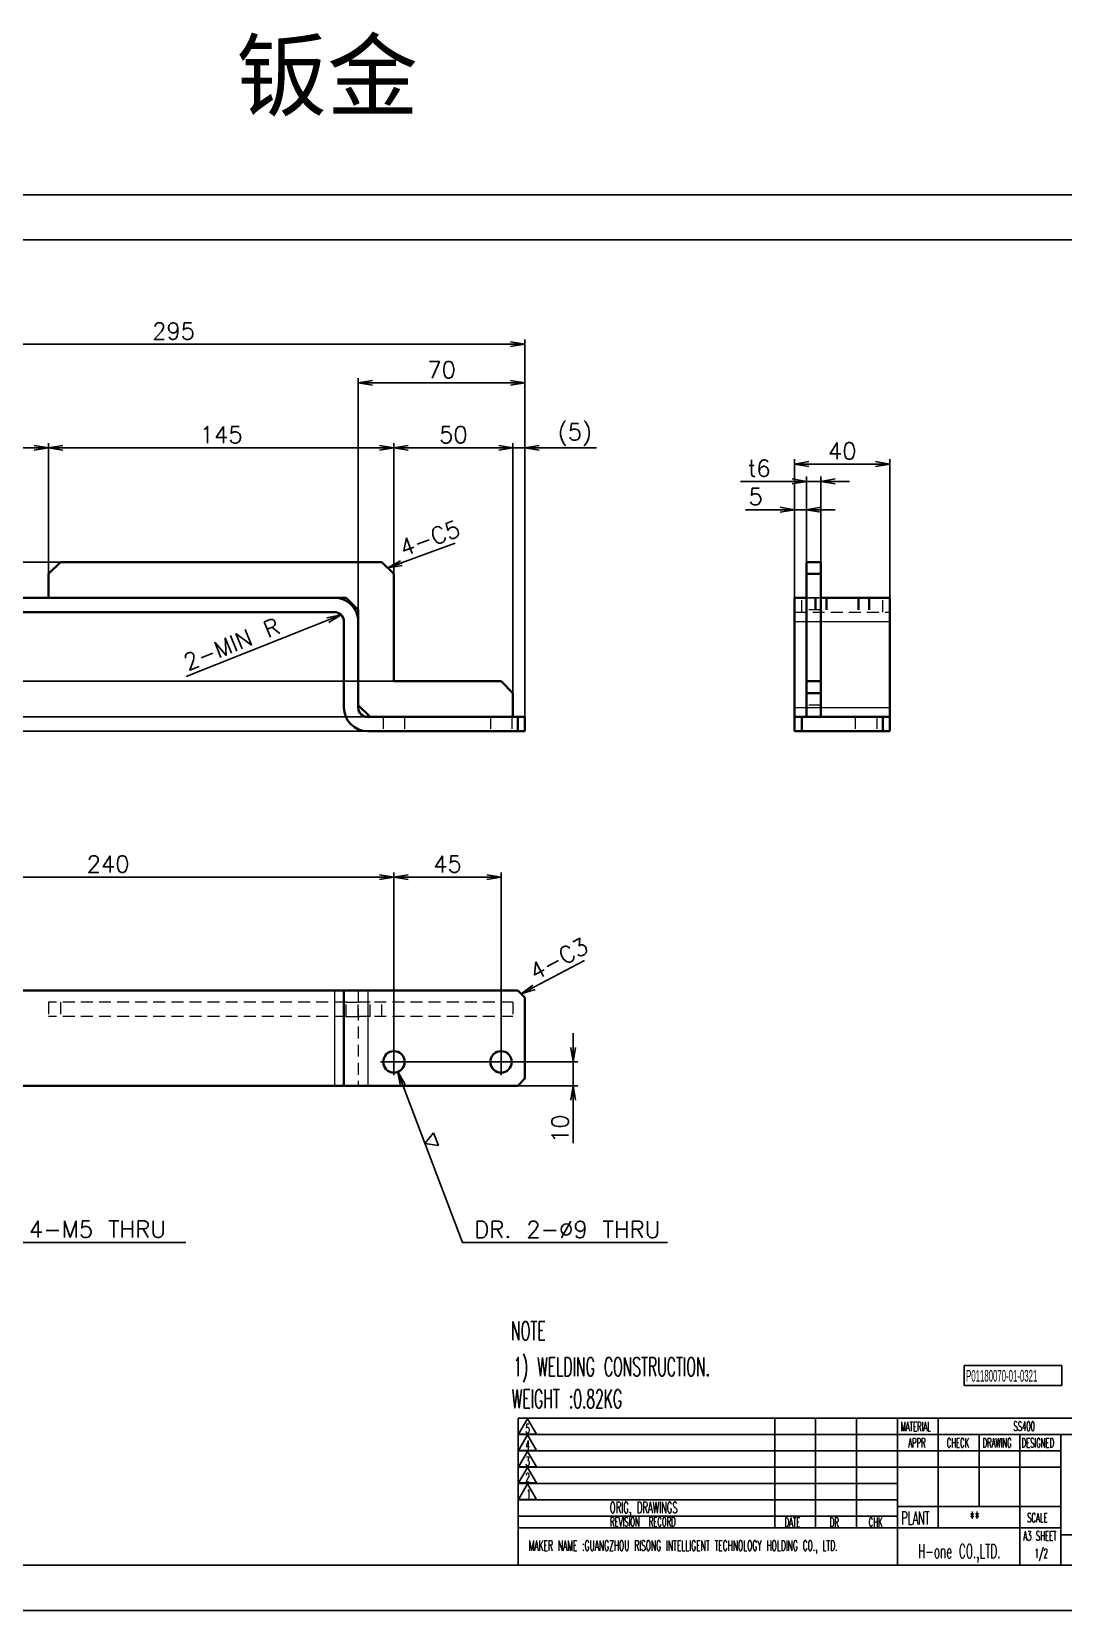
# Model space of a CAD drawing. Header units: inches. Extents: x 21 to 8642, y -3779 to 1599.
# Drawn here: x 2977 to 3410, y -2633 to -1970 of the extents above; entities that cross this region are included whole.
import ezdxf

# ---------------------------------------------------------------- set-up
doc = ezdxf.new("R2010")
doc.units = ezdxf.units.IN
doc.header["$MEASUREMENT"] = 0
doc.linetypes.add('CENTER-HOKUTO', pattern=[23, 20, -1, 1, -1])
doc.linetypes.add('HIDDEN-HOKUTO', pattern=[3.8, 2.5, -1.3])
doc.layers.add('AM_HID', color=1, linetype='HIDDEN-HOKUTO', lineweight=25)
doc.layers.add('title_frame', color=7, linetype='Continuous')
doc.layers.add('word_dim', color=253, linetype='Continuous')
doc.styles.add('MX_NOTE_STANDARD', font='txt.shx', dxfattribs={"bigfont": 'bigfont.shx'})
doc.styles.get("Standard").update_dxf_attribs({"font": 'txt', "bigfont": 'gbcbig.shx'})
doc.dimstyles.new('STANDARD1-2', dxfattribs={"dimscale": 2, "dimtxt": 3.5, "dimasz": 3, "dimexe": 1, "dimexo": 0, "dimgap": 1, "dimtad": 3, "dimdsep": 46, "dimtxsty": 'Standard', "dimblk1": 'OPEN', "dimblk2": 'OPEN', "dimsah": 1, "dimcen": 0, "dimclrd": 256, "dimclre": 256, "dimclrt": 3, "dimadec": 0, "dimazin": 0, "dimtfac": 1, "dimtmove": 0, "dimatfit": 3, "dimldrblk": 'OPEN', "dimfxl": 0, "dimtolj": 1, "dimtzin": 0, "dimarcsym": 0})
doc.dimstyles.new('STANDARD1-2$3', dxfattribs={"dimscale": 2, "dimtxt": 3.5, "dimasz": 3, "dimexe": 1, "dimexo": 0, "dimgap": 1, "dimtad": 3, "dimtoh": 1, "dimdsep": 46, "dimtxsty": 'Standard', "dimblk1": 'OPEN', "dimblk2": 'OPEN', "dimsah": 1, "dimcen": 0, "dimclrd": 256, "dimclre": 256, "dimclrt": 3, "dimadec": 0, "dimazin": 0, "dimtfac": 1, "dimtofl": 0, "dimtmove": 0, "dimatfit": 3, "dimldrblk": 'OPEN', "dimfxl": 0, "dimtolj": 1, "dimtzin": 0, "dimarcsym": 0})

# ---------------------------------------------------------------- blocks, each defined once
blk = doc.blocks.new('_Open')
at = {"color": 0, "lineweight": -2}
for p, q in [((-1, 0.17), (0, 0)), ((-1, -0.17), (0, 0)), ((0, 0), (-1, 0))]:
    blk.add_line(p, q, dxfattribs=at)
blk = doc.blocks.new('*D640')
at = {"layer": 'DEFPOINTS', "color": 0, "linetype": 'Continuous'}
for p in [(3128.84, -2145.11), (2983.84, -2198.04), (3128.84, -2198.04)]:
    blk.add_point(p, dxfattribs=at)
at = {"layer": 'word_dim', "linetype": 'Continuous', "lineweight": -2}
for p, q in [((2983.84, -2198.04), (2983.84, -2143.11)), ((2989.84, -2145.11), (3122.84, -2145.11)), ((3128.84, -2198.04), (3128.84, -2143.11))]:
    blk.add_line(p, q, dxfattribs=at)
at = {"layer": 'word_dim', "linetype": 'Continuous', "lineweight": -2, "xscale": 6, "yscale": 6, "zscale": 6, "rotation": 180}
blk.add_blockref('_Open', (2983.84, -2145.11), dxfattribs=at)
at = {"layer": 'word_dim', "linetype": 'Continuous', "lineweight": -2, "xscale": 6, "yscale": 6, "zscale": 6}
blk.add_blockref('_Open', (3128.84, -2145.11), dxfattribs=at)
at = {"layer": 'word_dim', "color": 3, "linetype": 'Continuous', "insert": (3056.34, -2139.61), "char_height": 7, "attachment_point": 5}
blk.add_mtext('\\A1;145', dxfattribs=at)
blk = doc.blocks.new('*D641')
at = {"layer": 'DEFPOINTS', "color": 0, "linetype": 'Continuous'}
for p in [(3113.84, -2117.85), (3113.84, -2218.04), (3183.84, -2264.04)]:
    blk.add_point(p, dxfattribs=at)
at = {"layer": 'word_dim', "linetype": 'Continuous', "lineweight": -2}
for p, q in [((3113.84, -2218.04), (3113.84, -2115.85)), ((3177.84, -2117.85), (3119.84, -2117.85)), ((3183.84, -2264.04), (3183.84, -2115.85))]:
    blk.add_line(p, q, dxfattribs=at)
at = {"layer": 'word_dim', "linetype": 'Continuous', "lineweight": -2, "xscale": 6, "yscale": 6, "zscale": 6, "rotation": 180}
blk.add_blockref('_Open', (3113.84, -2117.85), dxfattribs=at)
at = {"layer": 'word_dim', "linetype": 'Continuous', "lineweight": -2, "xscale": 6, "yscale": 6, "zscale": 6}
blk.add_blockref('_Open', (3183.84, -2117.85), dxfattribs=at)
at = {"layer": 'word_dim', "color": 3, "linetype": 'Continuous', "insert": (3148.84, -2112.35), "char_height": 7, "attachment_point": 5}
blk.add_mtext('\\A1;70', dxfattribs=at)
blk = doc.blocks.new('*D642')
at = {"layer": 'DEFPOINTS', "color": 0, "linetype": 'Continuous'}
for p in [(2818.54, -2208.04), (2888.84, -2208.04), (3183.84, -2264.04)]:
    blk.add_point(p, dxfattribs=at)
at = {"layer": 'word_dim', "linetype": 'Continuous', "lineweight": -2}
for p, q in [((2888.84, -2208.04), (2816.54, -2208.04)), ((2818.54, -2258.04), (2818.54, -2214.04)), ((3183.84, -2264.04), (2816.54, -2264.04))]:
    blk.add_line(p, q, dxfattribs=at)
at = {"layer": 'word_dim', "linetype": 'Continuous', "lineweight": -2, "xscale": 6, "yscale": 6, "zscale": 6}
for p, rotation in [((2818.54, -2208.04), 90), ((2818.54, -2264.04), 270)]:
    blk.add_blockref('_Open', p, dxfattribs=dict(at, rotation=rotation))
at = {"layer": 'word_dim', "color": 3, "linetype": 'Continuous', "insert": (2813.04, -2236.04), "char_height": 7, "attachment_point": 5, "rotation": 90}
blk.add_mtext('\\A1;56', dxfattribs=at)
blk = doc.blocks.new('*D643')
at = {"layer": 'DEFPOINTS', "color": 0, "linetype": 'Continuous'}
for p in [(3178.84, -2145.11), (3128.84, -2243.04), (3178.84, -2248.04)]:
    blk.add_point(p, dxfattribs=at)
at = {"layer": 'word_dim', "linetype": 'Continuous', "lineweight": -2}
for p, q in [((3128.84, -2243.04), (3128.84, -2143.11)), ((3134.84, -2145.11), (3172.84, -2145.11)), ((3178.84, -2248.04), (3178.84, -2143.11))]:
    blk.add_line(p, q, dxfattribs=at)
at = {"layer": 'word_dim', "linetype": 'Continuous', "lineweight": -2, "xscale": 6, "yscale": 6, "zscale": 6, "rotation": 180}
blk.add_blockref('_Open', (3128.84, -2145.11), dxfattribs=at)
at = {"layer": 'word_dim', "linetype": 'Continuous', "lineweight": -2, "xscale": 6, "yscale": 6, "zscale": 6}
blk.add_blockref('_Open', (3178.84, -2145.11), dxfattribs=at)
at = {"layer": 'word_dim', "color": 3, "linetype": 'Continuous', "insert": (3153.84, -2139.61), "char_height": 7, "attachment_point": 5}
blk.add_mtext('\\A1;50', dxfattribs=at)
blk = doc.blocks.new('*D644')
at = {"layer": 'DEFPOINTS', "color": 0, "linetype": 'Continuous'}
for p in [(2988.84, -2193.04), (2818.54, -2208.04), (2983.84, -2208.04)]:
    blk.add_point(p, dxfattribs=at)
at = {"layer": 'word_dim', "linetype": 'Continuous', "lineweight": -2}
for p, q in [((2818.54, -2187.04), (2818.54, -2181.04)), ((2988.84, -2193.04), (2816.54, -2193.04)), ((2818.54, -2193.04), (2818.54, -2208.04)), ((2983.84, -2208.04), (2816.54, -2208.04)), ((2818.54, -2214.04), (2818.54, -2220.04))]:
    blk.add_line(p, q, dxfattribs=at)
at = {"layer": 'word_dim', "linetype": 'Continuous', "lineweight": -2, "xscale": 6, "yscale": 6, "zscale": 6}
for p, rotation in [((2818.54, -2193.04), 270), ((2818.54, -2208.04), 90)]:
    blk.add_blockref('_Open', p, dxfattribs=dict(at, rotation=rotation))
at = {"layer": 'word_dim', "color": 3, "linetype": 'Continuous', "insert": (2813.04, -2200.54), "char_height": 7, "attachment_point": 5, "rotation": 90}
blk.add_mtext('\\A1;15', dxfattribs=at)
blk = doc.blocks.new('*D645')
at = {"layer": 'DEFPOINTS', "color": 0, "linetype": 'Continuous'}
for p in [(2835.98, -2193.04), (3123.84, -2193.04), (3128.84, -2243.04)]:
    blk.add_point(p, dxfattribs=at)
at = {"layer": 'word_dim', "linetype": 'Continuous', "lineweight": -2}
for p, q in [((3123.84, -2193.04), (2833.98, -2193.04)), ((2835.98, -2237.04), (2835.98, -2199.04)), ((3128.84, -2243.04), (2833.98, -2243.04))]:
    blk.add_line(p, q, dxfattribs=at)
at = {"layer": 'word_dim', "linetype": 'Continuous', "lineweight": -2, "xscale": 6, "yscale": 6, "zscale": 6}
for p, rotation in [((2835.98, -2193.04), 90), ((2835.98, -2243.04), 270)]:
    blk.add_blockref('_Open', p, dxfattribs=dict(at, rotation=rotation))
at = {"layer": 'word_dim', "color": 3, "linetype": 'Continuous', "insert": (2830.48, -2218.04), "char_height": 7, "attachment_point": 5, "rotation": 90}
blk.add_mtext('\\A1;50', dxfattribs=at)
blk = doc.blocks.new('*D646')
at = {"layer": 'DEFPOINTS', "color": 0, "linetype": 'Continuous'}
for p in [(3128.84, -2243.04), (2835.98, -2258.04), (3178.84, -2258.04)]:
    blk.add_point(p, dxfattribs=at)
at = {"layer": 'word_dim', "linetype": 'Continuous', "lineweight": -2}
for p, q in [((2835.98, -2237.04), (2835.98, -2231.04)), ((3128.84, -2243.04), (2833.98, -2243.04)), ((2835.98, -2243.04), (2835.98, -2258.04)), ((3178.84, -2258.04), (2833.98, -2258.04)), ((2835.98, -2264.04), (2835.98, -2270.04))]:
    blk.add_line(p, q, dxfattribs=at)
at = {"layer": 'word_dim', "linetype": 'Continuous', "lineweight": -2, "xscale": 6, "yscale": 6, "zscale": 6}
for p, rotation in [((2835.98, -2243.04), 270), ((2835.98, -2258.04), 90)]:
    blk.add_blockref('_Open', p, dxfattribs=dict(at, rotation=rotation))
at = {"layer": 'word_dim', "color": 3, "linetype": 'Continuous', "insert": (2830.48, -2250.54), "char_height": 7, "attachment_point": 5, "rotation": 90}
blk.add_mtext('\\A1;15', dxfattribs=at)
blk = doc.blocks.new('*D648')
at = {"layer": 'DEFPOINTS', "color": 0, "linetype": 'Continuous'}
for p in [(2983.84, -2145.11), (2888.84, -2208.04), (2983.84, -2208.04)]:
    blk.add_point(p, dxfattribs=at)
at = {"layer": 'word_dim', "linetype": 'Continuous', "lineweight": -2}
for p, q in [((2888.84, -2208.04), (2888.84, -2143.11)), ((2894.84, -2145.11), (2977.84, -2145.11)), ((2983.84, -2208.04), (2983.84, -2143.11))]:
    blk.add_line(p, q, dxfattribs=at)
at = {"layer": 'word_dim', "linetype": 'Continuous', "lineweight": -2, "xscale": 6, "yscale": 6, "zscale": 6, "rotation": 180}
blk.add_blockref('_Open', (2888.84, -2145.11), dxfattribs=at)
at = {"layer": 'word_dim', "linetype": 'Continuous', "lineweight": -2, "xscale": 6, "yscale": 6, "zscale": 6}
blk.add_blockref('_Open', (2983.84, -2145.11), dxfattribs=at)
at = {"layer": 'word_dim', "color": 3, "linetype": 'Continuous', "insert": (2936.34, -2139.61), "char_height": 7, "attachment_point": 5}
blk.add_mtext('\\A1;95', dxfattribs=at)
blk = doc.blocks.new('*D649')
at = {"layer": 'DEFPOINTS', "color": 0, "linetype": 'Continuous'}
for p in [(3183.84, -2145.11), (3178.84, -2248.04), (3183.84, -2258.04)]:
    blk.add_point(p, dxfattribs=at)
at = {"layer": 'word_dim', "linetype": 'Continuous', "lineweight": -2}
for p, q in [((3172.84, -2145.11), (3166.84, -2145.11)), ((3178.84, -2248.04), (3178.84, -2143.11)), ((3178.84, -2145.11), (3183.84, -2145.11)), ((3183.84, -2258.04), (3183.84, -2143.11)), ((3189.84, -2145.11), (3213.84, -2145.11))]:
    blk.add_line(p, q, dxfattribs=at)
at = {"layer": 'word_dim', "linetype": 'Continuous', "lineweight": -2, "xscale": 6, "yscale": 6, "zscale": 6}
blk.add_blockref('_Open', (3178.84, -2145.11), dxfattribs=at)
at = {"layer": 'word_dim', "linetype": 'Continuous', "lineweight": -2, "xscale": 6, "yscale": 6, "zscale": 6, "rotation": 180}
blk.add_blockref('_Open', (3183.84, -2145.11), dxfattribs=at)
at = {"layer": 'word_dim', "color": 3, "linetype": 'Continuous', "insert": (3204.84, -2139.61), "char_height": 7, "attachment_point": 5}
blk.add_mtext('\\A1;(5)', dxfattribs=at)
blk = doc.blocks.new('*D650')
at = {"layer": 'DEFPOINTS', "color": 0, "linetype": 'Continuous'}
for p in [(3337.06, -2151.95), (3297.06, -2208.04), (3337.06, -2208.04)]:
    blk.add_point(p, dxfattribs=at)
at = {"layer": 'word_dim', "linetype": 'Continuous', "lineweight": -2}
for p, q in [((3297.06, -2208.04), (3297.06, -2149.95)), ((3303.06, -2151.95), (3331.06, -2151.95)), ((3337.06, -2208.04), (3337.06, -2149.95))]:
    blk.add_line(p, q, dxfattribs=at)
at = {"layer": 'word_dim', "linetype": 'Continuous', "lineweight": -2, "xscale": 6, "yscale": 6, "zscale": 6, "rotation": 180}
blk.add_blockref('_Open', (3297.06, -2151.95), dxfattribs=at)
at = {"layer": 'word_dim', "linetype": 'Continuous', "lineweight": -2, "xscale": 6, "yscale": 6, "zscale": 6}
blk.add_blockref('_Open', (3337.06, -2151.95), dxfattribs=at)
at = {"layer": 'word_dim', "color": 3, "linetype": 'Continuous', "insert": (3317.06, -2146.45), "char_height": 7, "attachment_point": 5}
blk.add_mtext('\\A1;40', dxfattribs=at)
blk = doc.blocks.new('*D651')
at = {"layer": 'DEFPOINTS', "color": 0, "linetype": 'Continuous'}
for p in [(3302.06, -2171.1), (3302.06, -2193.04), (3297.06, -2208.04)]:
    blk.add_point(p, dxfattribs=at)
at = {"layer": 'word_dim', "linetype": 'Continuous', "lineweight": -2}
for p, q in [((3291.06, -2171.1), (3276.4, -2171.1)), ((3297.06, -2208.04), (3297.06, -2169.1)), ((3302.06, -2171.1), (3297.06, -2171.1)), ((3302.06, -2193.04), (3302.06, -2169.1)), ((3308.06, -2171.1), (3314.06, -2171.1))]:
    blk.add_line(p, q, dxfattribs=at)
at = {"layer": 'word_dim', "linetype": 'Continuous', "lineweight": -2, "xscale": 6, "yscale": 6, "zscale": 6}
blk.add_blockref('_Open', (3297.06, -2171.1), dxfattribs=at)
at = {"layer": 'word_dim', "linetype": 'Continuous', "lineweight": -2, "xscale": 6, "yscale": 6, "zscale": 6, "rotation": 180}
blk.add_blockref('_Open', (3302.06, -2171.1), dxfattribs=at)
at = {"layer": 'word_dim', "color": 3, "linetype": 'Continuous', "insert": (3280.73, -2165.6), "char_height": 7, "attachment_point": 5}
blk.add_mtext('\\A1;5', dxfattribs=at)
blk = doc.blocks.new('*D652')
at = {"layer": 'DEFPOINTS', "color": 0, "linetype": 'Continuous'}
for p in [(3308.06, -2159.21), (3302.06, -2193.04), (3308.06, -2193.04)]:
    blk.add_point(p, dxfattribs=at)
at = {"layer": 'word_dim', "linetype": 'Continuous', "lineweight": -2}
for p, q in [((3296.06, -2159.21), (3274.4, -2159.21)), ((3302.06, -2193.04), (3302.06, -2157.21)), ((3308.06, -2159.21), (3302.06, -2159.21)), ((3308.06, -2193.04), (3308.06, -2157.21)), ((3314.06, -2159.21), (3320.06, -2159.21))]:
    blk.add_line(p, q, dxfattribs=at)
at = {"layer": 'word_dim', "linetype": 'Continuous', "lineweight": -2, "xscale": 6, "yscale": 6, "zscale": 6}
blk.add_blockref('_Open', (3302.06, -2159.21), dxfattribs=at)
at = {"layer": 'word_dim', "linetype": 'Continuous', "lineweight": -2, "xscale": 6, "yscale": 6, "zscale": 6, "rotation": 180}
blk.add_blockref('_Open', (3308.06, -2159.21), dxfattribs=at)
at = {"layer": 'word_dim', "color": 3, "linetype": 'Continuous', "insert": (3282.23, -2153.71), "char_height": 7, "attachment_point": 5}
blk.add_mtext('\\A1;t6', dxfattribs=at)
blk = doc.blocks.new('*D657')
at = {"layer": 'DEFPOINTS', "color": 0, "linetype": 'Continuous'}
for p in [(3128.84, -2325.26), (2888.84, -2375.76), (3128.84, -2397.13)]:
    blk.add_point(p, dxfattribs=at)
at = {"layer": 'word_dim', "linetype": 'Continuous', "lineweight": -2}
for p, q in [((2888.84, -2375.76), (2888.84, -2323.26)), ((3128.84, -2397.13), (3128.84, -2323.26)), ((2894.84, -2325.26), (3122.84, -2325.26))]:
    blk.add_line(p, q, dxfattribs=at)
at = {"layer": 'word_dim', "linetype": 'Continuous', "lineweight": -2, "xscale": 6, "yscale": 6, "zscale": 6, "rotation": 180}
blk.add_blockref('_Open', (2888.84, -2325.26), dxfattribs=at)
at = {"layer": 'word_dim', "linetype": 'Continuous', "lineweight": -2, "xscale": 6, "yscale": 6, "zscale": 6}
blk.add_blockref('_Open', (3128.84, -2325.26), dxfattribs=at)
at = {"layer": 'word_dim', "color": 3, "linetype": 'Continuous', "insert": (3008.84, -2319.76), "char_height": 7, "attachment_point": 5}
blk.add_mtext('\\A1;240', dxfattribs=at)
blk = doc.blocks.new('*D658')
at = {"layer": 'DEFPOINTS', "color": 0, "linetype": 'Continuous'}
for p in [(3173.84, -2325.26), (3128.84, -2395.99), (3173.84, -2397.13)]:
    blk.add_point(p, dxfattribs=at)
at = {"layer": 'word_dim', "linetype": 'Continuous', "lineweight": -2}
for p, q in [((3128.84, -2395.99), (3128.84, -2323.26)), ((3173.84, -2397.13), (3173.84, -2323.26)), ((3134.84, -2325.26), (3167.84, -2325.26))]:
    blk.add_line(p, q, dxfattribs=at)
at = {"layer": 'word_dim', "linetype": 'Continuous', "lineweight": -2, "xscale": 6, "yscale": 6, "zscale": 6, "rotation": 180}
blk.add_blockref('_Open', (3128.84, -2325.26), dxfattribs=at)
at = {"layer": 'word_dim', "linetype": 'Continuous', "lineweight": -2, "xscale": 6, "yscale": 6, "zscale": 6}
blk.add_blockref('_Open', (3173.84, -2325.26), dxfattribs=at)
at = {"layer": 'word_dim', "color": 3, "linetype": 'Continuous', "insert": (3151.34, -2319.76), "char_height": 7, "attachment_point": 5}
blk.add_mtext('\\A1;45', dxfattribs=at)
blk = doc.blocks.new('*D659')
at = {"layer": 'DEFPOINTS', "color": 0, "linetype": 'Continuous'}
for p in [(3134.46, -2402.76), (3173.84, -2412.76), (3204.08, -2412.76)]:
    blk.add_point(p, dxfattribs=at)
at = {"layer": 'word_dim', "linetype": 'Continuous', "lineweight": -2}
for p, q in [((3204.08, -2396.76), (3204.08, -2390.76)), ((3134.46, -2402.76), (3206.08, -2402.76)), ((3204.08, -2402.76), (3204.08, -2412.76)), ((3173.84, -2412.76), (3206.08, -2412.76)), ((3204.08, -2418.76), (3204.08, -2436.92))]:
    blk.add_line(p, q, dxfattribs=at)
at = {"layer": 'word_dim', "linetype": 'Continuous', "lineweight": -2, "xscale": 6, "yscale": 6, "zscale": 6}
for p, rotation in [((3204.08, -2402.76), 270), ((3204.08, -2412.76), 90)]:
    blk.add_blockref('_Open', p, dxfattribs=dict(at, rotation=rotation))
at = {"layer": 'word_dim', "color": 3, "linetype": 'Continuous', "insert": (3198.58, -2430.84), "char_height": 7, "attachment_point": 5, "rotation": 90}
blk.add_mtext('\\A1;10', dxfattribs=at)
blk = doc.blocks.new('*D660')
at = {"layer": 'DEFPOINTS', "color": 0, "linetype": 'Continuous'}
for p in [(3127.24, -2398.55), (3130.44, -2406.96)]:
    blk.add_point(p, dxfattribs=at)
at = {"layer": 'word_dim', "linetype": 'Continuous', "lineweight": -2}
for p, q in [((3157.66, -2478.58), (3132.57, -2412.57)), ((3243.66, -2478.58), (3157.66, -2478.58))]:
    blk.add_line(p, q, dxfattribs=at)
at = {"layer": 'word_dim', "linetype": 'Continuous', "lineweight": -2, "xscale": 6, "yscale": 6, "zscale": 6, "rotation": 110.8140562881073}
blk.add_blockref('_Open', (3130.44, -2406.96), dxfattribs=at)
at = {"layer": 'word_dim', "color": 3, "linetype": 'Continuous', "insert": (3201.66, -2473.08), "char_height": 7, "attachment_point": 5}
blk.add_mtext('\\A1;DR. 2-∅9 THRU', dxfattribs=at)
blk = doc.blocks.new('shiage1')
at = {"layer": 'word_dim', "color": 3, "linetype": 'Continuous'}
for p, q in [((0, 0), (-1.44, 2.5)), ((-1.44, 2.5), (1.44, 2.5)), ((1.44, 2.5), (0, 0))]:
    blk.add_line(p, q, dxfattribs=at)
blk = doc.blocks.new('*D663')
at = {"layer": 'DEFPOINTS', "color": 0, "linetype": 'Continuous', "ltscale": 2}
for p in [(3183.84, -2101.62), (2888.84, -2208.04), (3183.84, -2258.04)]:
    blk.add_point(p, dxfattribs=at)
at = {"layer": 'word_dim', "linetype": 'Continuous', "lineweight": -2, "ltscale": 2}
for p, q in [((2888.84, -2208.04), (2888.84, -2099.62)), ((3183.84, -2258.04), (3183.84, -2099.62)), ((2894.84, -2101.62), (3177.84, -2101.62))]:
    blk.add_line(p, q, dxfattribs=at)
at = {"layer": 'word_dim', "linetype": 'Continuous', "lineweight": -2, "ltscale": 2, "xscale": 6, "yscale": 6, "zscale": 6, "rotation": 180}
blk.add_blockref('_Open', (2888.84, -2101.62), dxfattribs=at)
at = {"layer": 'word_dim', "linetype": 'Continuous', "lineweight": -2, "ltscale": 2, "xscale": 6, "yscale": 6, "zscale": 6}
blk.add_blockref('_Open', (3183.84, -2101.62), dxfattribs=at)
at = {"layer": 'word_dim', "color": 3, "linetype": 'Continuous', "ltscale": 2, "insert": (3036.34, -2096.12), "char_height": 7, "attachment_point": 5}
blk.add_mtext('\\A1;295', dxfattribs=at)

msp = doc.modelspace()

# ---------------------------------------------------------------- linework, layer by layer
at = {"color": 7, "lineweight": 35, "ltscale": 0.176777}
for p, q in [((2983.837, -2198.041), (2988.837, -2193.041)), ((3123.837, -2193.041), (3128.837, -2198.041)), ((3108.837, -2208.041), (3113.837, -2213.041)), ((3178.837, -2248.041), (3173.837, -2243.041)), ((3118.837, -2258.041), (3113.837, -2253.041))]:
    msp.add_line(p, q, dxfattribs=at)
at = {"color": 7, "lineweight": 35, "ltscale": 0.25}
for p, q in [((2983.837, -2198.041), (2983.837, -2208.041)), ((3297.062, -2208.041), (3297.062, -2218.041)), ((3337.062, -2208.041), (3337.062, -2218.041)), ((3178.837, -2258.041), (3178.837, -2248.041)), ((3302.062, -2258.041), (3302.062, -2248.041)), ((3308.062, -2258.041), (3308.062, -2248.041)), ((3117.837, -2372.756), (3107.837, -2372.756)), ((3117.837, -2412.756), (3107.837, -2412.756))]:
    msp.add_line(p, q, dxfattribs=at)
at = {"color": 7, "lineweight": 35}
for p, q in [((3123.837, -2193.041), (2988.837, -2193.041)), ((3128.837, -2243.041), (3128.837, -2198.041)), ((3302.062, -2243.041), (3302.062, -2198.041)), ((3308.062, -2243.041), (3308.062, -2198.041)), ((3103.837, -2208.041), (2891.837, -2208.041)), ((3108.837, -2208.041), (2983.837, -2208.041)), ((3308.062, -2208.041), (3337.062, -2208.041)), ((3103.837, -2214.041), (2891.837, -2214.041)), ((3107.837, -2254.041), (3107.837, -2218.041)), ((3113.837, -2253.041), (3113.837, -2213.041)), ((3113.837, -2254.041), (3113.837, -2218.041)), ((3297.062, -2254.041), (3297.062, -2218.041)), ((3337.062, -2254.041), (3337.062, -2218.041)), ((3173.837, -2243.041), (3128.837, -2243.041)), ((3180.837, -2258.041), (3117.837, -2258.041)), ((3178.837, -2258.041), (3118.837, -2258.041)), ((3300.062, -2258.041), (3334.062, -2258.041)), ((3180.837, -2264.041), (3117.837, -2264.041)), ((3300.062, -2264.041), (3334.062, -2264.041)), ((3103.837, -2372.756), (2891.837, -2372.756)), ((3107.837, -2372.756), (3107.837, -2412.756)), ((3180.837, -2372.756), (3117.837, -2372.756)), ((3183.837, -2375.756), (3183.837, -2409.756)), ((3103.837, -2412.756), (2891.837, -2412.756)), ((3180.837, -2412.756), (3117.837, -2412.756))]:
    msp.add_line(p, q, dxfattribs=at)
at = {"color": 7, "lineweight": 35, "ltscale": 0.15}
for p, q in [((3308.062, -2193.041), (3302.062, -2193.041)), ((3308.062, -2198.041), (3302.062, -2198.041)), ((3308.062, -2243.041), (3302.062, -2243.041)), ((3308.062, -2248.041), (3302.062, -2248.041)), ((3180.837, -2258.041), (3180.837, -2264.041)), ((3183.837, -2258.041), (3183.837, -2264.041)), ((3297.062, -2258.041), (3297.062, -2264.041)), ((3300.062, -2258.041), (3300.062, -2264.041)), ((3334.062, -2258.041), (3334.062, -2264.041)), ((3337.062, -2258.041), (3337.062, -2264.041))]:
    msp.add_line(p, q, dxfattribs=at)
at = {"color": 7, "lineweight": 35, "ltscale": 0.125}
for p, q in [((3302.062, -2193.041), (3302.062, -2198.041)), ((3308.062, -2193.041), (3308.062, -2198.041)), ((3297.062, -2208.041), (3302.062, -2208.041)), ((3302.062, -2248.041), (3302.062, -2243.041)), ((3308.062, -2248.041), (3308.062, -2243.041))]:
    msp.add_line(p, q, dxfattribs=at)
at = {"color": 7, "lineweight": 13, "ltscale": 0.125}
for p, q in [((3297.062, -2218.041), (3302.062, -2218.041)), ((3297.062, -2254.041), (3302.062, -2254.041))]:
    msp.add_line(p, q, dxfattribs=at)
at = {"color": 7, "lineweight": 13}
for p, q in [((3308.062, -2218.041), (3337.062, -2218.041)), ((3308.062, -2254.041), (3337.062, -2254.041)), ((3103.837, -2372.756), (3103.837, -2412.756)), ((3117.837, -2372.756), (3117.837, -2412.756))]:
    msp.add_line(p, q, dxfattribs=at)
at = {"color": 7, "lineweight": 35, "ltscale": 0.075}
for p, q in [((3183.837, -2258.041), (3180.837, -2258.041)), ((3300.062, -2258.041), (3297.062, -2258.041)), ((3334.062, -2258.041), (3337.062, -2258.041)), ((3183.837, -2264.041), (3180.837, -2264.041)), ((3300.062, -2264.041), (3297.062, -2264.041)), ((3334.062, -2264.041), (3337.062, -2264.041))]:
    msp.add_line(p, q, dxfattribs=at)
at = {"color": 7, "lineweight": 35, "ltscale": 0.1}
for p, q in [((3297.062, -2254.041), (3297.062, -2258.041)), ((3337.062, -2254.041), (3337.062, -2258.041)), ((3107.837, -2372.756), (3103.837, -2372.756)), ((3107.837, -2412.756), (3103.837, -2412.756))]:
    msp.add_line(p, q, dxfattribs=at)
at = {"color": 7, "lineweight": 35, "ltscale": 0.106066}
for p, q in [((3183.837, -2375.756), (3180.837, -2372.756)), ((3183.837, -2409.756), (3180.837, -2412.756))]:
    msp.add_line(p, q, dxfattribs=at)
at = {"color": 2, "linetype": 'CENTER-HOKUTO'}
for p, q in [((3128.837, -2408.381), (3128.837, -2397.131)), ((3173.837, -2408.381), (3173.837, -2397.131)), ((3123.212, -2402.756), (3134.462, -2402.756)), ((3168.212, -2402.756), (3179.462, -2402.756))]:
    msp.add_line(p, q, dxfattribs=at)
at = {"color": 7, "lineweight": 35}
for centre in [(3128.837, -2402.756), (3173.837, -2402.756)]:
    msp.add_circle(centre, 4.5, dxfattribs=at)
for centre, radius, start, end in [((3103.837, -2218.041), 10, 0, 90.000003), ((3103.837, -2218.041), 4, 0, 90.000003), ((3117.837, -2254.041), 10, 180.000005, 269.999997), ((3117.837, -2254.041), 4, 180.000005, 269.999997)]:
    msp.add_arc(centre, radius, start, end, dxfattribs=at)
at = {"layer": 'AM_HID', "lineweight": 13, "ltscale": 2}
for p, q in [((3302.062, -2198.041), (3308.062, -2198.041)), ((3300.062, -2214.041), (3300.062, -2208.041)), ((3302.062, -2208.041), (3308.062, -2208.041)), ((3308.062, -2208.041), (3302.062, -2208.041)), ((3305.562, -2208.041), (3305.562, -2214.041)), ((3305.562, -2208.041), (3305.562, -2214.041)), ((3305.994, -2208.041), (3305.994, -2214.041)), ((3305.994, -2208.041), (3305.994, -2214.041)), ((3310.129, -2208.041), (3310.129, -2214.041)), ((3310.129, -2208.041), (3310.129, -2214.041)), ((3310.562, -2208.041), (3310.562, -2214.041)), ((3310.562, -2208.041), (3310.562, -2214.041)), ((3323.562, -2208.041), (3323.562, -2214.041)), ((3323.562, -2208.041), (3323.562, -2214.041)), ((3323.994, -2208.041), (3323.994, -2214.041)), ((3323.994, -2208.041), (3323.994, -2214.041)), ((3328.129, -2208.041), (3328.129, -2214.041)), ((3328.129, -2208.041), (3328.129, -2214.041)), ((3328.562, -2208.041), (3328.562, -2214.041)), ((3328.562, -2208.041), (3328.562, -2214.041)), ((3334.062, -2214.041), (3334.062, -2208.041)), ((3297.062, -2214.041), (3337.062, -2214.041)), ((3297.062, -2218.041), (3337.062, -2218.041)), ((3308.062, -2213.041), (3302.062, -2213.041)), ((3302.062, -2218.041), (3308.062, -2218.041)), ((3124.337, -2258.041), (3124.337, -2264.041)), ((3133.337, -2258.041), (3133.337, -2264.041)), ((3169.337, -2258.041), (3169.337, -2264.041)), ((3178.337, -2258.041), (3178.337, -2264.041)), ((3180.837, -2258.041), (3180.837, -2264.041)), ((3297.062, -2254.041), (3337.062, -2254.041)), ((3308.062, -2253.041), (3302.062, -2253.041)), ((3302.062, -2254.041), (3308.062, -2254.041)), ((3302.062, -2258.041), (3308.062, -2258.041)), ((3322.562, -2258.041), (3322.562, -2264.041)), ((3322.562, -2258.041), (3322.562, -2264.041)), ((3331.562, -2258.041), (3331.562, -2264.041)), ((3331.562, -2258.041), (3331.562, -2264.041)), ((3108.837, -2377.756), (2983.837, -2377.756)), ((2983.837, -2377.756), (2983.837, -2383.756)), ((2988.837, -2377.756), (2988.837, -2383.756)), ((3103.837, -2372.756), (3103.837, -2412.756)), ((3108.837, -2383.756), (3108.837, -2377.756)), ((3108.837, -2377.756), (3113.837, -2377.756)), ((3113.837, -2372.756), (3113.837, -2412.756)), ((3118.837, -2377.756), (3113.837, -2377.756)), ((3113.837, -2383.756), (3113.837, -2377.756)), ((3117.837, -2372.756), (3117.837, -2412.756)), ((3178.837, -2377.756), (3118.837, -2377.756)), ((3118.837, -2383.756), (3118.837, -2377.756)), ((3123.837, -2383.756), (3123.837, -2377.756)), ((3128.837, -2377.756), (3128.837, -2383.756)), ((3173.837, -2383.756), (3173.837, -2377.756)), ((3178.837, -2377.756), (3178.837, -2383.756)), ((3108.837, -2383.756), (2983.837, -2383.756)), ((3108.837, -2383.756), (3113.837, -2383.756)), ((3118.837, -2383.756), (3113.837, -2383.756)), ((3178.837, -2383.756), (3118.837, -2383.756))]:
    msp.add_line(p, q, dxfattribs=at)
at = {"layer": 'title_frame'}
for p, q in [((3368.267, -2538.523), (3368.267, -2530.122)), ((3409.323, -2530.122), (3368.267, -2530.122)), ((3409.323, -2530.122), (3409.323, -2538.523)), ((3409.323, -2538.523), (3368.267, -2538.523)), ((3180.961, -2613.993), (3180.961, -2552.253)), ((3180.961, -2552.253), (3288.761, -2552.253)), ((3340.211, -2552.253), (3180.961, -2552.253)), ((3184.921, -2552.495), (3181.162, -2559.006)), ((3188.681, -2559.006), (3184.921, -2552.495)), ((3288.761, -2598.313), (3288.761, -2552.253)), ((3305.911, -2598.313), (3305.911, -2552.253)), ((3305.911, -2598.313), (3305.911, -2552.253)), ((3323.061, -2598.313), (3323.061, -2552.253)), ((3323.061, -2598.313), (3323.061, -2552.253)), ((3340.211, -2552.253), (3340.211, -2559.113)), ((3340.211, -2552.253), (3340.211, -2613.993)), ((3340.211, -2552.253), (3340.211, -2613.993)), ((3340.211, -2598.313), (3340.211, -2552.253)), ((3340.211, -2552.253), (3516.611, -2552.253)), ((3357.361, -2598.313), (3357.361, -2552.253)), ((3288.761, -2559.113), (3180.961, -2559.113)), ((3340.211, -2559.113), (3180.961, -2559.113)), ((3181.162, -2559.006), (3188.681, -2559.006)), ((3184.921, -2559.31), (3181.162, -2565.821)), ((3188.681, -2565.821), (3184.921, -2559.31)), ((3340.211, -2559.113), (3516.611, -2559.113)), ((3374.511, -2589.303), (3374.511, -2559.113)), ((3391.661, -2613.993), (3391.661, -2559.113)), ((3408.811, -2613.993), (3408.811, -2559.113)), ((3288.761, -2565.973), (3180.961, -2565.973)), ((3340.211, -2565.973), (3180.961, -2565.973)), ((3181.162, -2565.821), (3188.681, -2565.821)), ((3184.921, -2566.228), (3181.162, -2572.739)), ((3188.681, -2572.739), (3184.921, -2566.228)), ((3408.811, -2565.973), (3340.211, -2565.973)), ((3288.761, -2572.833), (3180.961, -2572.833)), ((3340.211, -2572.833), (3180.961, -2572.833)), ((3181.162, -2572.739), (3188.681, -2572.739)), ((3184.921, -2572.918), (3181.162, -2579.429)), ((3188.681, -2579.429), (3184.921, -2572.918)), ((3408.811, -2572.833), (3340.211, -2572.833)), ((3288.761, -2579.693), (3180.961, -2579.693)), ((3340.211, -2579.693), (3180.961, -2579.693)), ((3181.162, -2579.429), (3188.681, -2579.429)), ((3184.921, -2579.836), (3181.162, -2586.347)), ((3188.681, -2586.347), (3184.921, -2579.836)), ((3288.761, -2586.553), (3180.961, -2586.553)), ((3340.211, -2586.553), (3180.961, -2586.553)), ((3181.162, -2586.347), (3188.681, -2586.347)), ((3340.211, -2589.303), (3408.811, -2589.303)), ((3288.761, -2593.413), (3180.961, -2593.413)), ((3340.211, -2593.413), (3180.961, -2593.413)), ((3340.211, -2598.313), (3180.961, -2598.313)), ((3408.811, -2598.313), (3340.211, -2598.313)), ((3408.811, -2601.253), (3516.611, -2601.253)), ((3516.611, -2613.993), (3408.811, -2613.993))]:
    msp.add_line(p, q, dxfattribs=at)
at = {"layer": 'title_frame', "color": 4}
msp.add_lwpolyline([(3537.261, -2038.918), (2697.261, -2038.918), (2697.261, -2632.918), (3537.261, -2632.918)], close=True, dxfattribs=at)
at = {"layer": 'title_frame'}
msp.add_lwpolyline([(2717.911, -2057.843), (3516.611, -2057.843), (3516.611, -2613.993), (2717.911, -2613.993)], close=True, dxfattribs=at)

# ---------------------------------------------------------------- block references
at = {"layer": 'word_dim', "color": 3, "linetype": 'Continuous', "xscale": 2.000000000001129, "yscale": 2, "zscale": 2, "rotation": 290.8140562880868}
msp.add_blockref('shiage1', (3141.844, -2436.973), dxfattribs=at)

# ---------------------------------------------------------------- texts
at = {"linetype": 'Continuous', "ltscale": 2, "insert": (3062.65, -1974.905), "char_height": 28, "width": 97.82245, "attachment_point": 1}
msp.add_mtext('{\\fMicrosoft YaHei|b0|i0|c134|p34;\\C3;钣金}', dxfattribs=at)
at = {"layer": 'title_frame', "color": 3, "style": 'MX_NOTE_STANDARD'}
for s, height, width, p in [('NOTE', 7.84, 0.545, (3178.06, -2519.568)), ('1) WELDING CONSTRUCTION.', 7.84, 0.545, (3179.013, -2534.579)), ('WEIGHT :0.82KG ', 7.84, 0.545, (3178.365, -2548.063)), ('5', 3.759, 0.545, (3184.132, -2558.564)), ('MATERIAL', 3.8667, 0.545, (3341.556, -2557.716)), ('SS400', 3.8667, 0.545, (3388.958, -2557.548)), ('4', 3.759, 0.545, (3184.132, -2565.379)), ('APPR', 3.8667, 0.545, (3344.747, -2564.52)), ('CHECK', 3.8667, 0.545, (3360.939, -2564.52)), ('DRAWING', 3.8667, 0.545, (3375.978, -2564.52)), ('DESIGNED', 3.8667, 0.545, (3392.361, -2564.52)), ('3', 3.759, 0.545, (3184.132, -2572.297)), ('2', 3.759, 0.545, (3184.132, -2578.987)), ('1', 3.759, 0.545, (3184.524, -2585.905)), ('ORIG, DRAWINGS', 4.72595, 0.545, (3219.509, -2592.116)), ('REVISION  RECORD', 3.86669, 0.545, (3219.609, -2597.678)), ('DATE', 3.8667, 0.545, (3292.836, -2597.838)), ('DR', 3.8667, 0.545, (3311.824, -2597.859)), ('CHK', 3.8667, 0.545, (3328.177, -2597.793)), ('PLANT', 5.3704, 0.545, (3341.883, -2596.805)), ('**', 5.3704, 0.545, (3370.597, -2596.805)), ('SCALE', 3.8667, 0.545, (3394.713, -2595.924)), ('A3 SHEET', 3.8667, 0.545, (3393.071, -2603.559)), ('MAKER NAME :GUANGZHOU RISONG INTELLIGENT TECHNOLOGY HOLDING CO., LTD.', 4.32, 0.5341, (3185.409, -2607.86)), ('H-one CO.,LTD.', 5.88, 0.545, (3348.923, -2610.956)), ('1/2', 3.8667, 0.545, (3397.774, -2610.918))]:
    msp.add_text(s, height=height, dxfattribs=dict(at, width=width)).set_placement(p)
at = {"layer": 'title_frame', "color": 3, "insert": (3369.094, -2532.035), "char_height": 4.9, "width": 8.2214, "attachment_point": 1, "style": 'MX_NOTE_STANDARD'}
msp.add_mtext('{\\f3 of 9 Barcode|b0|i0|c0|p82;\\W0.5;P01180070-\\f3 of 9 Barcode|b0|i0|c134|p82;01\\f3 of 9 Barcode|b0|i0|c0|p82;-\\f3 of 9 Barcode|b0|i0|c134|p82;0321}', dxfattribs=at)
at = {"layer": 'word_dim', "color": 3, "linetype": 'Continuous'}
for s, rotation, p in [('4-C5', 20.168037, (3132.907, -2190.868)), ('2-MIN R', 22.247223, (3042.361, -2238.801)), ('4-C3', 27.965629, (3188.212, -2368.735))]:
    msp.add_text(s, height=7, rotation=rotation, dxfattribs=at).set_placement(p)
at = {"layer": 'word_dim', "color": 3, "linetype": 'Continuous', "insert": (2952.843, -2476.513), "char_height": 7, "attachment_point": 7}
msp.add_mtext('TAP 4-M5 THRU', dxfattribs=at)

# ---------------------------------------------------------------- dimensions: what is measured, and where the dimension line sits
at = {"layer": 'word_dim', "linetype": 'Continuous', "ltscale": 2}
dim = msp.add_linear_dim(base=(3183.837, -2101.621), p1=(2888.837, -2208.041), p2=(3183.837, -2258.041), dimstyle='STANDARD1-2', dxfattribs=at)
dim.commit()
dim.dimension.update_dxf_attribs({"geometry": '*D663', "text_midpoint": (3036.337, -2096.121)})
at = {"layer": 'word_dim', "linetype": 'Continuous'}
for base, p1, p2, picture, middle in [((3113.837, -2117.855), (3183.837, -2264.041), (3113.837, -2218.041), '*D641', (3148.837, -2112.355)), ((2983.837, -2145.112), (2888.837, -2208.041), (2983.837, -2208.041), '*D648', (2936.337, -2139.612)), ((3128.837, -2145.112), (2983.837, -2198.041), (3128.837, -2198.041), '*D640', (3056.337, -2139.612)), ((3178.837, -2145.112), (3128.837, -2243.041), (3178.837, -2248.041), '*D643', (3153.837, -2139.612)), ((3337.062, -2151.952), (3297.062, -2208.041), (3337.062, -2208.041), '*D650', (3317.062, -2146.452)), ((3128.837, -2325.258), (2888.837, -2375.756), (3128.837, -2397.131), '*D657', (3008.837, -2319.758)), ((3173.837, -2325.258), (3128.837, -2395.995), (3173.837, -2397.131), '*D658', (3151.337, -2319.758))]:
    dim = msp.add_linear_dim(base=base, p1=p1, p2=p2, dimstyle='STANDARD1-2', dxfattribs=at)
    dim.commit()
    dim.dimension.update_dxf_attribs({"geometry": picture, "text_midpoint": middle})
dim = msp.add_linear_dim(base=(3183.837, -2145.112), p1=(3178.837, -2248.041), p2=(3183.837, -2258.041), text='(<>)', dimstyle='STANDARD1-2', dxfattribs=at)
dim.commit()
dim.dimension.update_dxf_attribs({"geometry": '*D649', "text_midpoint": (3204.837, -2139.612)})
dim = msp.add_linear_dim(base=(3308.062, -2159.207), p1=(3302.062, -2193.041), p2=(3308.062, -2193.041), text='t<>', dimstyle='STANDARD1-2', dxfattribs=at)
dim.commit()
dim.dimension.update_dxf_attribs({"geometry": '*D652', "text_midpoint": (3282.228, -2159.207), "dimtype": 160})
dim = msp.add_linear_dim(base=(3302.062, -2171.101), p1=(3297.062, -2208.041), p2=(3302.062, -2193.041), dimstyle='STANDARD1-2', dxfattribs=at)
dim.commit()
dim.dimension.update_dxf_attribs({"geometry": '*D651', "text_midpoint": (3280.728, -2171.101), "dimtype": 160})
for base, p1, p2, picture, middle in [((2818.54, -2208.041), (2988.837, -2193.041), (2983.837, -2208.041), '*D644', (2813.04, -2200.541)), ((2835.983, -2193.041), (3128.837, -2243.041), (3123.837, -2193.041), '*D645', (2830.483, -2218.041)), ((2818.54, -2208.041), (3183.837, -2264.041), (2888.837, -2208.041), '*D642', (2813.04, -2236.041)), ((2835.983, -2258.041), (3128.837, -2243.041), (3178.837, -2258.041), '*D646', (2830.483, -2250.541)), ((3204.081, -2412.756), (3134.462, -2402.756), (3173.837, -2412.756), '*D659', (3198.581, -2430.84))]:
    dim = msp.add_linear_dim(base=base, p1=p1, p2=p2, angle=90, dimstyle='STANDARD1-2', dxfattribs=at)
    dim.commit()
    dim.dimension.update_dxf_attribs({"geometry": picture, "text_midpoint": middle})
dim = msp.add_diameter_dim_2p(p1=(3127.238, -2398.55), p2=(3130.436, -2406.963), text='DR. 2-<> THRU', dimstyle='STANDARD1-2$3', dxfattribs=at)
dim.commit()
dim.dimension.update_dxf_attribs({"geometry": '*D660', "text_midpoint": (3201.661, -2478.58), "dimtype": 163})

# ---------------------------------------------------------------- leaders
for points in [[(3126.337, -2195.541), (3154.498, -2185.198)], [(3182.337, -2374.256), (3208.834, -2360.188)]]:
    msp.add_leader(points, dimstyle='STANDARD1-2', dxfattribs=at)
msp.add_leader([(3106.666, -2215.212), (3041.595, -2241.074)], dimstyle='STANDARD1-2', override={"dimgap": 1, "dimtad": 0}, dxfattribs=at)
at = {"layer": 'word_dim', "linetype": 'Continuous', "annotation_type": 0, "has_hookline": 1, "hookline_direction": 0, "text_width": 88.667}
msp.add_leader([(2893.837, -2401.756), (2944.843, -2478.513), (2950.843, -2478.513)], dimstyle='STANDARD1-2', dxfattribs=at)

doc.saveas('drawing.dxf')
